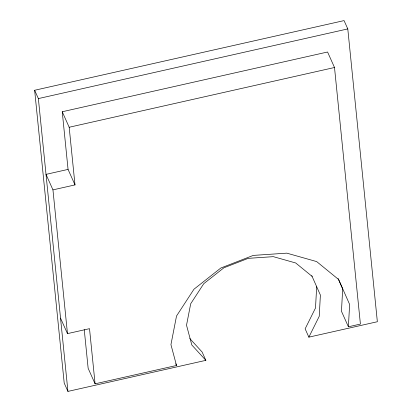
<?xml version="1.0" encoding="UTF-8"?>
<svg xmlns="http://www.w3.org/2000/svg" width="412" height="412" viewBox="0 0 412 412"><rect width="100%" height="100%" fill="white"/><g stroke="black" fill="none" stroke-linecap="round" stroke-linejoin="round"><path stroke-width="0.62" d="M316.668 286.747L315.51 307.991L305.137 328.833L308.856 337.155L377.356 321.731L347.79 28.917L344.066 20.6L34.644 90.269L64.21 383.083L67.934 391.4L205.851 360.346L202.127 352.028L189.798 338.54M68.062 169.404L46.02 174.369L52.952 189.875L74.999 184.911L68.062 169.404L62.243 111.745L327.571 52.005L334.508 67.506L360.412 324.079L348.398 326.783L349.618 304.417L338.628 279.516L316.668 261.589L286.819 253.153L253.298 255.399L220.822 268.016L193.964 289.219L176.516 316.019L170.939 344.648L176.516 365.485L95.084 383.819L88.147 368.318L84.244 329.641M308.856 337.155L319.233 316.313L320.387 295.064L311.781 275.674M34.644 90.269L38.367 98.586L347.79 28.917M62.243 111.745L69.18 127.251L334.508 67.506M60.533 318.126L67.47 333.627L89.517 328.663L95.084 383.819M312.157 276.411L295.703 262.98L273.341 256.661L248.225 258.345L223.891 267.795L203.77 283.677L190.699 303.757L186.518 325.207L191.817 344.998L205.851 360.346M348.398 326.783L341.466 311.281L342.681 288.91L338.082 278.486M175.744 363.765L176.516 365.485M69.18 127.251L74.999 184.911M52.952 189.875L67.47 333.627M38.367 98.586L67.934 391.4"/></g></svg>
